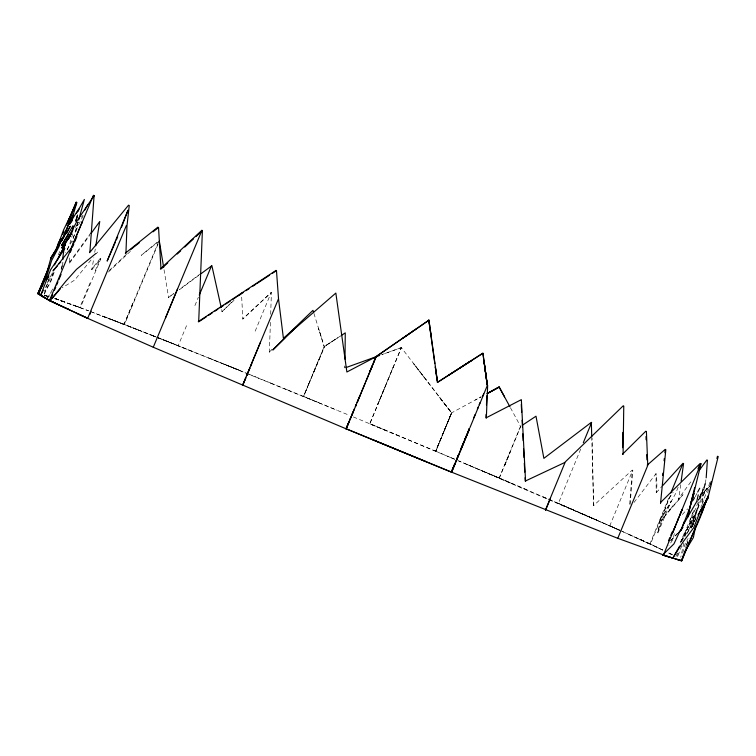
<?xml version="1.0" encoding="UTF-8"?>
<svg xmlns="http://www.w3.org/2000/svg" width="756" height="756" viewBox="0 0 756 756"><rect width="100%" height="100%" fill="white"/><g stroke="black" fill="none" stroke-linecap="round" stroke-linejoin="round"><path stroke-width="0.57" stroke-dasharray="3.78 2.83" d="M91.098 232.489L68.976 262.937L69.524 263.135L69.599 256.766M270.402 322.339L269.391 352.145L271.924 349.726M270.676 314.279L271.413 292.374L242.837 319.108L241.589 295.312M702.674 502.56L703.042 496.059L706.775 488.168L702.74 495.719L700.982 507.531M77.773 222.084L77.348 227.962L72.151 240.417L65.63 252.787M630.145 504.422L632.838 470.213M629.701 504.214L632.29 470.034L593.583 505.613L591.768 438.206M687.289 533.008C695.624 515.507 703.505 497.098 706.189 477.83M680.712 484.643L678.784 499.347L678.226 499.092L691.731 480.636M61.198 269.552L62.153 262.615M683.802 542.902L680.75 557.408M684.728 536.297L685.03 534.095L690.36 522.509L696.342 511.878L695.822 511.595L692.345 523.606L705.064 483.556L697.637 501.71M707.72 492.874L709.412 485.513M678.019 552.986L677.319 557.474L681.761 545.728M100.246 258.439L91.372 269.372L91.911 269.58L93.838 257.739M94.727 252.306L95.256 249.036M685.72 547.817L687.412 538.754M674.314 533.538L673.227 539.085L668.88 545.615M62.2 266.244L63.598 259.45M682.668 553.127L685.881 541.069M52.977 272.453L51.474 279.162L43.839 295.227L49.32 277.773M692.402 526.781L696.389 516.329M692.354 526.705L693.157 523.511L694.641 521.753M78.076 222.141L72.028 242.44M72.737 233.632L69.42 245.086L66.462 250.973M702.192 504.384L710.659 480.296M54.13 272.406L49.915 283.831L44.368 291.117M681.874 540.181L693.29 511.528M678.151 487.195L675.684 493.385L665.025 512.87L657.578 532.555L668.191 499.725L673.161 492.241M705.707 483.831L683.878 537.242M443.753 432.092L451.587 412.889L481.185 396.787L475.326 400.047M686.439 544.934L689.085 538.452M90.04 282.961L79.852 307.484L88.405 310.792M308.713 383.972L324.248 346.645L340.313 336.127L324.173 346.617L303.581 396.437L320.213 403.26M439.737 441.646L451.53 412.861L413.815 363.891M504.819 465.261L510.111 452.371M662.35 549.952L649.905 543.923L669.523 496.182M670.506 495.35L650.434 544.159L639.633 539.283L650.028 544.008M690.181 519.863L695 508.117M255.159 331.213L271.262 292.336L242.572 318.994M308.722 383.972L303.543 396.418L324.834 346.267M393.385 366.632L377.65 404.696L385.598 385.711M353.307 416.934L435.702 451.2L451.606 412.88L401.36 347.675L369.797 423.738L454.63 459.213M447.675 422.491L451.615 412.899L438.934 396.513L451.559 412.87L435.74 451.219L451.417 457.871M520.459 426.488L499.206 478.038L513.617 484.256M499.319 478.113L509.969 452.315M580.693 449.073L558.353 503.401L528.35 490.55M457.805 460.555L609.761 525.892L632.706 470.204M61.16 269.136L62.474 265.951M194.897 305.632L198.403 297.193M313.929 371.536L319.089 359.091M443.602 432.035L451.559 412.861M675.93 556.463L677.263 553.26M158.514 241.977L124.097 324.39L138.102 329.918L102.58 316.093L113.57 320.289M401.266 347.656L381.789 354.64L401.323 347.618L369.797 423.738L402.608 437.422M435.796 451.247L443.687 432.063L435.702 451.2L439.709 441.646M504.668 465.195L520.657 426.564L510.442 407.711M132.725 303.477L124.003 324.343L138.405 330.032M158.023 244.207L124.485 324.541L91.807 312.077M186.543 325.675L178.161 345.747L193.697 351.937M95.228 270.724L100.35 258.495M680.135 543.016L684.161 533.481L695.029 516.66L698.79 504.753L693.148 524.04L691.296 528.151M686.486 545.019L688.773 539.756M58.316 254.81L60.688 249.433M698.572 499.659L702.778 490.474L698.374 499.962M691.078 528.019L696.73 516.442M680.92 541.957L682.753 538.045M680.967 541.872L693.554 516.027L689.85 527.839L681.969 540.871M75.572 230.901L83.396 215.384M47.155 282.848L52.608 272.453M45.369 287.639L53.931 272.377M695.142 496.815L697.183 492.997M47.571 297.996L54.026 286.732M695.737 518.767L685.418 536.155M76.517 225.354L78.936 221.366M81.346 217.369L82.555 215.375M46.985 299.017L51.191 292.213M75.364 227.565L77.792 223.653M499.243 478.057L528.435 490.512L499.499 478.151M69.524 263.135L89.586 235.503M633.991 502.494L656 473.672C657.115 478.52 657.115 488.65 656.236 492.732L656 473.672M669.429 510.149L683.008 494.67L660.914 520.969L672.991 505.603M91.013 259.969L74.712 280.07L62.134 287.819M91.911 269.58L100.85 258.732L80.382 307.683L73.162 305.093M96.154 253.827L97.628 252.079M670.704 540.701L677.556 533.122M656.236 492.732L662.105 486.269M682.281 514.553L687.658 508.882M670.742 540.729L677.905 533.415M231.516 302.324L221.895 311.746L235.863 298.573M710.101 485.91L700.132 495.662L708.741 487.223M269.249 352.088L271.773 349.669M130.372 251.323L108.401 272.047M126.507 254.214L108.741 270.998M159.327 241.079L141.202 255.358L157.966 241.561M200.85 273.445L179.248 289.472M173.757 293.545L168.267 297.609L174.116 293.649M179.607 289.586L201.219 273.577M335.314 339.349L325.373 345.842M593.583 505.613L592.137 438.385M178.208 345.728L158.949 338.102M49.168 296.635L44.566 295.483L48.998 296.588M44.037 295.265L46.749 295.927M44.377 295.464L50.038 296.843M113.617 320.412L124.485 324.541L113.863 320.487M483.245 471.328L499.357 478.075L458.722 460.933M209.025 358.098L349.168 415.224M54.819 298.507L65.46 302.277L54.99 298.544M54.678 298.431L79.767 307.475M55.122 298.639L88.66 310.858M55.254 298.667L80.108 307.569L72.878 304.97M124.362 324.475L92.591 312.398M102.74 316.263L113.74 320.459M138.216 329.956L157.928 337.696M151.758 335.277L165.318 340.587M138.301 330.003L156.076 336.996M157.116 337.403L165.394 340.663M124.296 324.466L156.142 337.025M157.172 337.431L239.047 370.128M165.214 340.559L247.628 373.672M165.12 340.521L178.482 345.823M151.635 335.267L157.796 337.705M158.826 338.112L164.988 340.55M238.934 370.09L224.126 364.137L239.066 370.156M271.489 383.386L287.63 389.945M248.724 374.116L255.282 376.79M255.348 376.8L271.612 383.415M287.554 389.926L336.751 410.102M369.779 423.757L386.174 430.561M467.113 464.496L499.272 478.019M451.332 457.815L456.747 460.111M543.12 496.872L596.475 520.024M583.471 514.382L596.578 520.062L558.051 503.25L570.582 508.712M558.051 503.25L619.655 530.258L609.827 525.836M570.875 508.845L583.594 514.439M596.163 519.892L619.277 530.117M583.292 514.231L596.371 520.005M609.667 525.789L619.429 530.117M620.421 530.57L629.408 534.605M622.566 531.591L649.905 543.923M619.533 530.23L609.534 525.751M639.491 539.264L650.434 544.159L629.134 534.568M629.635 534.775L639.897 539.425M662.823 550.113L650.245 543.98L662.691 550.037M668.663 553.014L674.361 555.745M669.296 553.279L672.141 554.639M668.984 553.071L672.868 554.942M413.797 363.882L426.337 380.136M321.394 337.573L318.56 328.52L324.192 346.635M313.901 313.381L324.248 346.645M221.65 309.563L222.16 311.85M164.024 269.694L168.626 297.713M344.925 365.772L344.906 367.964L344.925 365.772M659.969 520.109L657.9 533.074L671.271 501.011L659.969 520.109"/><path stroke-width="1.13" d="M345.019 359.195L345.265 332.876L341.136 335.588M623.086 454.432L623.766 406.029M622.566 447.694L622.783 432.366M125.912 253.383L126.999 225.723L129.257 205.49L128.529 205.188L89.558 252.684M486.099 414.411L485.966 417.907L521.035 399.811M486.467 405.074L486.826 395.719M487.658 385.267L486.335 418.03M202.41 230.589L198.686 321.839L206.369 316.783M706.189 477.83L707.399 460.177L706.841 459.979L699.574 469.92M89.907 251.786L94.103 195.558L77.339 220.45L64.534 245.275L62.625 259.147M660.517 503.543L665.828 449.678M662.606 475.411L662.832 473.152M664.089 460.716L664.326 458.448M664.902 452.75L665.242 449.338L647.183 465.176M681.147 481.27L683.585 463.513M95.795 245.776L99.754 221.499L90.956 233.623M695.69 526.129L693.375 537.544L684.482 552.296M694.613 487.79L687.591 517.246L693.082 494.32M698.251 494.84L696.767 501.455L683.594 524.201M701.02 463.683L691.4 503.005M697.996 514.94L707.72 498.771L718.2 456.539L717.463 456.293L716.915 458.505M707.72 498.771L708.429 495.898L705.698 500.963M710.375 484.823L711.198 481.563M706.189 500.406L701.322 513.825M78.69 220.015L84.37 199.433L76.413 213.353M71.811 232.517L73.521 226.649M72.434 215.016L70.771 220.648L73.077 215.29L76.828 202.476L75.014 206.823M71.14 221.659L73.077 215.29L71.187 220.639M55.887 250.416L58.439 242.799L60.858 238.773M690.625 503.335L693.951 493.479L689.992 507.333L681.09 530.173L678.699 532.611M55.764 251.02L63.598 229.9L74.494 207.513L68.012 221.905M684.218 521.744L681.09 530.173L682.885 527.215L680.598 529.748M45.209 276.838L49.357 265.8M81.553 223.644L82.376 221.48L71.376 247.807L53.043 270.931L57.617 265.573M121.518 227.254L127.991 210.234L107.144 261.094L115.413 242.081M40.597 288.641L38.499 293.999L41.589 294.764M41.438 286.496L44.793 277.906M64.307 235.22L71.092 218.475L61.142 241.429M674.947 527.055L672.783 532.366L682.177 509.487L679.653 515.526M677.537 520.676L678.397 518.55M564.921 462.785L545.463 510.017M663.333 555.31L700.878 463.711M369.845 371.527L372.462 365.148M373.341 363.012L375.949 356.634L428.945 320.175L437.592 382.356L482.933 353.241L487.28 385.191L483.982 361.151L484.889 368.04M460.48 450.387L469.391 428.643L451.464 472.075M545.662 510.064L550.51 498.261M697.958 468.9L700.179 463.456L660.574 502.504M708.296 495.889L701.662 512.105L706.255 500.16C700.292 521.224 688.877 540.124 681.742 560.829L677.159 559.412L681.723 560.829L708.429 495.898M242.525 385.428L278.378 299.083M369.92 371.574L372.094 366.273M365.176 383.273L357.267 402.362M366.046 381.147L376.082 356.719L346.191 428.85L425.316 461.368L372.642 439.69M454.942 463.39L451.351 472.094L425.222 461.396M457.182 457.956L458.533 454.696M469.958 427.612L478.482 406.955M478.935 405.868L487.45 385.21L482.857 353.194L437.412 382.338M451.691 472.245L469.608 428.737M583.32 442.685L591.636 422.472M617.784 538.31L647.769 465.394L646.399 431.383M670.837 492.997L682.98 463.296L662.842 485.456M668.502 540.795L669.844 537.525M670.742 535.352L672.093 532.082M165.507 318.021L177.622 288.764M199.272 295.076L211.604 265.602M461.226 448.176L462.124 446.002M463.012 443.829L463.91 441.655M464.808 439.482L466.159 436.221M468.399 430.788L469.296 428.614M473.785 417.756L475.127 414.496M477.376 409.062L478.274 406.898M479.172 404.725L480.069 402.551M482.753 396.04L483.651 393.867M57.078 247.892L60.99 238.461M62.729 234.266L64.033 231.128M87.658 318.333L126.403 225.439M201.965 230.315L153.26 347.259M346.144 428.832L349.225 421.404L346.068 428.803L153.685 347.42L88.197 318.569L49.348 300.463L37.913 293.687L49.669 265.573M350.104 419.287L350.992 417.161M351.871 415.044L352.75 412.918M461.387 448.232L464.089 441.721M464.997 439.548L469.514 428.699M93.451 195.237L49.49 300.463L68.579 309.421L49.868 300.727L40.947 295.435L50.047 300.775M51.361 297.618L52.684 294.453M54.451 290.238L55.774 287.082M56.653 284.974L57.976 281.818M58.855 279.711L61.056 274.437M70.317 252.315L71.64 249.149M89.955 314.345L91.278 311.17M251.474 363.825L260.48 342.241M346.012 428.813L354.498 408.675M355.358 406.539L356.265 404.432M357.125 402.305L359.799 395.955M351.842 415.025L353.61 410.791M355.49 406.605L356.378 404.479M455.036 463.419L451.408 472.094L617.236 538.102L667.444 556.35M455.944 461.255L458.665 454.743M68.012 221.773L76.224 202.202M39.803 290.88L38.499 293.999L45.814 276.394L50.964 257.843L70.289 226.224L66.566 233.585M72.519 247.042L73.842 243.895M74.721 241.788L76.923 236.534M93.224 197.656L94.103 195.558M66.623 224.986L76.233 202.154M37.8 293.687L47.467 270.79M672.462 558.004L681.373 560.706L681.969 558.571M682.829 556.558L686.297 548.497M116.339 239.973L117.709 236.798M62.039 240.417L63.882 236.269M680.287 530.268L673.946 543.904L662.662 554.961M55.566 251.058L59.573 242.941M57.352 260.017L65.394 244.49M43.347 290.115L40.626 295.312L50.605 269.76L64.818 248.478M48.743 275.978L47.155 278.983L48.771 276.016M54.545 264.978L65.328 244.528M59.223 246.21L51.625 260.518L46.144 278.199L37.913 293.687L43.007 284.917M697.693 492.043L699.735 488.225M704.601 502.995L700.245 511.113L693.743 527.679L682.564 542.581L672.812 558.079L679.653 546.021M73.03 225.619L61.397 245.662L68.333 234.757M59.025 245.246L60.14 243.29M61.255 241.325L64.052 236.42L50.964 257.843L52.296 255.972M71.555 232.98L68.116 238.953L71.489 233.103M84.615 210.31L87.876 204.687M54.489 252.684L56.227 249.735M50.576 259.516L51.767 257.512M52.967 255.519L54.158 253.515M55.944 250.52L57.135 248.516M72.292 220.563C61.841 235.815 83.689 200.189 78.038 211.34M692.846 500.529L694.566 497.741M72.831 230.23L61.822 247.902L63.06 246.031M71.461 233.339L61.964 247.864L65.243 243.148M66.566 241.258L68.531 238.433M53.638 254.11L54.971 252.249M50.756 299.896L65.677 281.43L76.536 269.306L95.87 253.515M59.148 263.797L60.669 262.011M52.221 298.251L60.197 289.009M284.889 337.819L272.784 350.009L296.314 327.065M622.481 454.243L645.775 431.222M239.066 295.464L241.466 293.139M623.142 405.868L564.543 462.615L525.222 481.099L525.051 477.735M283.698 338.423L312.956 310.347L313.589 312.37M160.404 268.909L201.843 230.306M161.841 268.371L167.813 262.805M177.244 254.025L180.684 250.822M184.748 247.042L193.545 238.839M195.965 236.59L200.794 232.092M157.909 227.112L125.345 253.184M130.401 249.82L133.094 247.685M133.992 246.976L139.406 242.667M153.043 231.846L158.533 227.48L160.981 269.164M201.219 273.577L211.869 265.696L221.139 307.276M272.538 273.237L276.479 270.648L278.558 299.187L283.424 338.461L335.844 293.063L346.872 372.009L376.025 356.728L415.668 329.276M402.504 338.452L428.898 320.204M522.396 425.203L535.995 416.197L543.876 458.353L591.343 422.349L591.74 437.072M198.27 321.65L276.072 270.374M208.287 315.517L212.134 312.984M215.016 311.094L217.898 309.195M219.835 307.919L223.71 305.367M225.647 304.101L230.486 300.907M232.423 299.641L236.297 297.089M237.271 296.446L243.12 292.6M246.05 290.673L248.979 288.745M252.891 286.174L255.821 284.247M256.794 283.604L269.59 275.184M448.847 375.108L471.602 360.47L460.253 367.728M428.841 320.166L431.137 335.749M487.129 393.507L499.102 386.94L509.913 406.719M499.177 387.063L487.242 393.583L499.225 387.072L504.554 396.862M346.021 367.567L379.663 355.462M681.099 560.583L662.842 555.036L672.642 558.051L667.813 556.567M663.173 555.197L667.992 556.633M346.22 428.822L399.026 450.567M398.96 450.557L451.37 472.075M67.889 309.147L87.847 318.361M77.528 313.655L87.498 318.295M49.726 300.614L58.836 304.904M49.027 300.189L38.216 293.81M38.367 293.895L41.098 295.492M159.327 241.079L163.665 267.501M486.117 377.187L487.081 384.039M428.775 320.213L429.55 325.77M429.862 327.991L434.804 363.551M437.422 382.47L435.286 366.811L437.11 380.126M521.356 400.009L525.571 481.27M521.271 404.356L521.678 412.313M522.094 420.26L522.443 427.055M522.793 433.84L523.143 440.635M523.549 448.516L524.012 457.531M524.305 463.154L524.758 472.122M645.993 436.552L646.125 439.756M646.749 454.621L646.966 459.903M77.528 215.243L75.817 220.988L77.528 215.243M376.025 356.728L375.156 358.845L376.025 356.728M245.804 377.877L243.111 384.341L245.785 377.905M249.839 368.181L246.702 375.723L249.83 368.191M251.635 363.872L250.737 366.027L251.635 363.872M69.883 236.326L68.078 239.321L69.902 236.382M43.772 297.108L40.796 295.407L43.772 297.108M486.212 377.206L485.04 369.183L486.202 377.197"/></g></svg>
